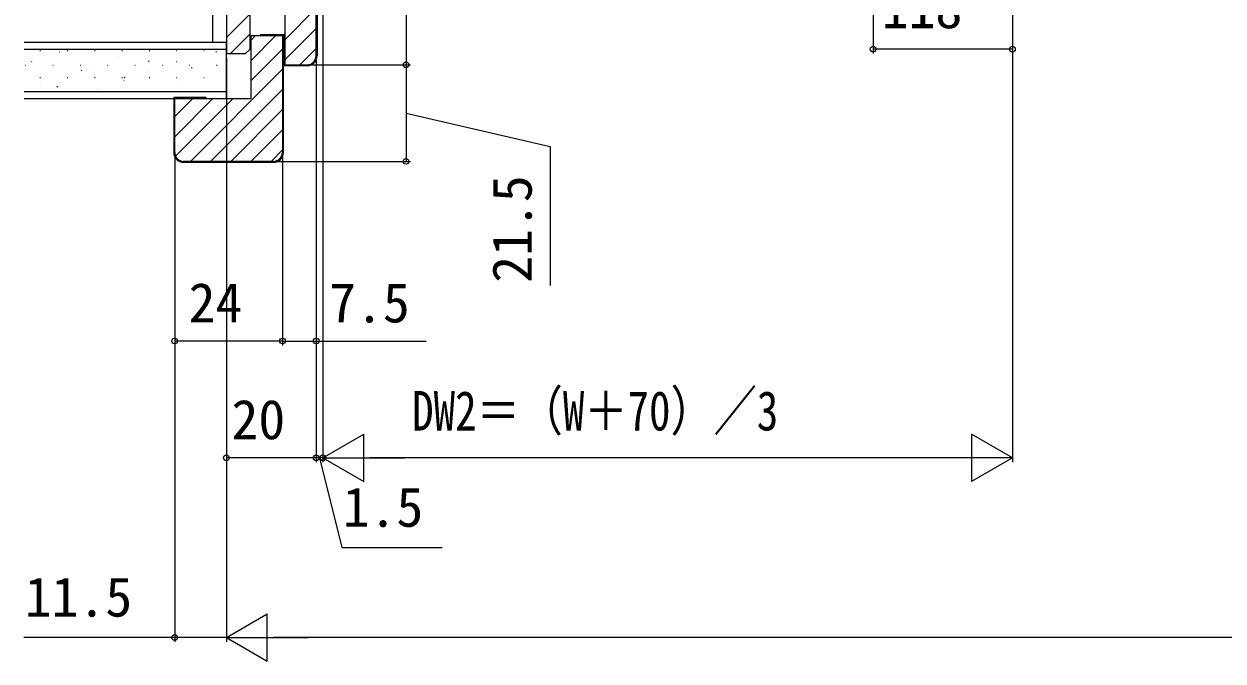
# Model space of a CAD drawing. Units: millimetres, scale not verified. Extents: x -525 to 525, y -784 to 780.
# Drawn here: x -106.5 to 160.4, y -6.8 to 135.1 of the extents above; entities that cross this region are included whole.
import ezdxf
from ezdxf.enums import TextEntityAlignment as Align

# ---------------------------------------------------------------- set-up
doc = ezdxf.new("R2010")
doc.units = ezdxf.units.MM
doc.header["$LTSCALE"] = 4
for name, color, linetype in [('0-7_YKK_D', 6, 'Continuous'), ('0-9_YSS_K', 3, 'Continuous'), ('0-A_YSS_KE', 3, 'Continuous')]:
    doc.layers.add(name, color=color, linetype=linetype)
doc.styles.add('ＭＳ ゴシック', font='')
doc.styles.get('ＭＳ ゴシック').set_extended_font_data('MS Gothic')

msp = doc.modelspace()

# ---------------------------------------------------------------- linework, layer by layer
at = {"layer": '0-7_YKK_D'}
for p, q in [((-21.5, 230.5), (-21.5, 126)), ((-40, 188.5), (-40, 37.5)), ((-40, 188.5), (-40, 37.5)), ((82.5, 188.5), (82.5, 128.5)), ((113.5, 188.5), (113.5, 128.5)), ((113.5, 188.5), (113.5, 37.5)), ((113.5, 129.5), (82.5, 129.5)), ((-61.5, 127.5), (-61.5, -2.5)), ((-42.836, 126), (-20.5, 126)), ((-42.836, 126), (-20.5, 126)), ((-41.5, 127), (-41.5, 37.5)), ((-41.5, 127), (-41.5, 37.5)), ((-41.5, 127), (-41.5, 63.501)), ((-21.5, 126), (-21.5, 104.501)), ((-61.5, 117.501), (-61.5, -2.5)), ((-61.5, 117.501), (-61.5, 37.5)), ((-73, 105.501), (-73, -2.5)), ((-73, 105.501), (-73, 63.501)), ((-50, 104.501), (-20.5, 104.501)), ((-49, 105.501), (-49, 63.501)), ((-49, 105.501), (-49, 63.501)), ((-49, 64.501), (-73, 64.501)), ((-40, 38.5), (-30.907, 43.75)), ((-30.907, 33.25), (-30.907, 43.75)), ((113.5, 38.5), (104.407, 43.75)), ((104.407, 43.75), (104.407, 33.25)), ((-41.5, 38.5), (-61.5, 38.5)), ((-41.5, 38.5), (-44.05, 38.5)), ((-40, 38.5), (-41.5, 38.5)), ((-40, 38.5), (-41.5, 38.5)), ((-40, 38.5), (-37.45, 38.5)), ((-40, 38.5), (-30.907, 33.25)), ((-40, 38.5), (-21.813, 38.5)), ((103, 38.5), (-29.5, 38.5)), ((113.5, 38.5), (95.313, 38.5)), ((113.5, 38.5), (104.407, 33.25)), ((-61.5, -1.5), (-52.407, 3.75)), ((-52.407, -6.75), (-52.407, 3.75)), ((-61.5, -1.5), (-52.407, -6.75)), ((-61.5, -1.5), (-43.313, -1.5)), ((394.5, -1.5), (-51, -1.5))]:
    msp.add_line(p, q, dxfattribs=at)
for points in [[(-21.5, 115.251), (10.622, 107.811), (10.622, 76.856)], [(-49, 64.501), (-41.5, 64.501), (-16.995, 64.501)], [(-40.75, 38.5), (-35.757, 18.5), (-13.484, 18.5)], [(-61.5, -1.5), (-73, -1.5), (-106.55, -1.5)]]:
    msp.add_lwpolyline(points, dxfattribs=at)
for centre in [(82.5, 129.5), (113.5, 129.5), (-21.5, 126), (-21.5, 126), (-21.5, 104.501), (-73, 64.501), (-49, 64.501), (-49, 64.501), (-41.5, 64.501), (-61.5, 38.5), (-41.5, 38.5), (-41.5, 38.5), (-40, 38.5), (-73, -1.5)]:
    msp.add_circle(centre, 0.637, dxfattribs=at)
at = {"layer": '0-9_YSS_K'}
for p, q in [((-61.5, 132.059), (-56.2, 137.359)), ((-48.5, 131.589), (-41.5, 138.589)), ((-48.5, 127.099), (-41.5, 134.099)), ((-61.5, 131.001), (-106.5, 131.001)), ((-61.5, 118.501), (-61.5, 131.001)), ((-60.569, 128.5), (-56.2, 132.869)), ((-56, 131.473), (-54.972, 132.501)), ((-56, 126.983), (-50.482, 132.501)), ((-106.5, 129.501), (-61.5, 129.501)), ((-102.984, 129.152), (-102.884, 129.152)), ((-98.608, 128.904), (-98.59, 128.91)), ((-96.904, 129.152), (-96.804, 129.152)), ((-90.824, 129.152), (-90.724, 129.152)), ((-84.744, 129.152), (-84.644, 129.152)), ((-78.664, 129.152), (-78.564, 129.152)), ((-72.584, 129.152), (-72.484, 129.152)), ((-66.991, 128.736), (-66.972, 128.743)), ((-66.504, 129.152), (-66.404, 129.152)), ((-63.859, 128.832), (-63.693, 128.943)), ((-56, 122.493), (-49, 129.493)), ((-45.109, 126), (-41.5, 129.609)), ((-106.214, 125.922), (-106.114, 125.922)), ((-104.849, 126.694), (-104.83, 126.701)), ((-100.134, 125.922), (-100.034, 125.922)), ((-94.054, 125.922), (-93.954, 125.922)), ((-91.83, 125.622), (-91.811, 125.629)), ((-87.974, 125.922), (-87.874, 125.922)), ((-85.59, 127.832), (-85.571, 127.839)), ((-81.894, 125.922), (-81.794, 125.922)), ((-78.843, 126.75), (-78.677, 126.861)), ((-75.814, 125.922), (-75.714, 125.922)), ((-72.571, 126.76), (-72.553, 126.767)), ((-69.734, 125.922), (-69.634, 125.922)), ((-63.654, 125.922), (-63.554, 125.922)), ((-102.984, 123.172), (-102.884, 123.172)), ((-97.316, 123.679), (-97.298, 123.686)), ((-96.904, 123.172), (-96.804, 123.172)), ((-93.827, 124.668), (-93.66, 124.779)), ((-90.824, 123.172), (-90.724, 123.172)), ((-84.744, 123.172), (-84.644, 123.172)), ((-84.222, 123.19), (-84.055, 123.301)), ((-78.812, 124.55), (-78.793, 124.557)), ((-78.664, 123.172), (-78.564, 123.172)), ((-72.584, 123.172), (-72.484, 123.172)), ((-69.502, 104.501), (-49, 125.003)), ((-69.238, 125.272), (-69.071, 125.383)), ((-66.504, 123.172), (-66.404, 123.172)), ((-65.793, 123.478), (-65.774, 123.485)), ((-102.897, 121.703), (-102.878, 121.71)), ((-99.206, 121.108), (-99.039, 121.219)), ((-89.878, 120.631), (-89.86, 120.638)), ((-84.298, 122.608), (-84.279, 122.614)), ((-71.279, 121.536), (-71.261, 121.542)), ((-65.012, 104.501), (-49, 120.513)), ((-61.5, 120.001), (-106.5, 120.001)), ((-106.5, 118.501), (-61.5, 118.501)), ((-73, 114.473), (-68.972, 118.501)), ((-73, 109.983), (-64.482, 118.501)), ((-72.82, 105.673), (-59.992, 118.501)), ((-60.522, 104.501), (-49, 116.023)), ((-56.031, 104.501), (-49, 111.533)), ((-51.541, 104.501), (-49, 107.042))]:
    msp.add_line(p, q, dxfattribs=at)
msp.add_lwpolyline([(-64.5, 131.001), (-64.5, 155), (-106.5, 143.746)], dxfattribs=at)
at = {"layer": '0-A_YSS_KE'}
for p, q in [((-41.3, 230.7), (-41.3, 128)), ((-51, 104.501), (-71, 104.501)), ((-71, 104.301), (-51, 104.301))]:
    msp.add_line(p, q, dxfattribs=at)
for points in [[(-41.5, 128), (-41.5, 230.5), (-48.5, 230.5), (-61.5, 230.5), (-61.5, 128.5), (-57.2, 128.5), (-56.2, 129.5), (-56.2, 138), (-48.5, 138), (-48.5, 133), (-48.5, 126), (-43.5, 126)], [(-73, 106.501), (-73, 118.501), (-56, 118.501), (-56, 132.501)], [(-56, 132.501), (-49, 132.501), (-49, 106.501)], [(-48.8, 106.501), (-48.8, 132.701), (-54, 132.701), (-54, 132.501)], [(-43.5, 125.8), (-48.7, 125.8), (-48.7, 132.8), (-48.5, 132.8)], [(-66, 118.501), (-66, 118.701), (-73.2, 118.701), (-73.2, 106.501)]]:
    msp.add_lwpolyline(points, dxfattribs=at)
for centre, radius, start, end in [((-43.5, 128), 2.2, 270.00001, 359.99999), ((-43.5, 128), 2, 270.00001, 359.99999), ((-71, 106.501), 2.2, 180, 270), ((-71, 106.501), 2, 180, 270), ((-51, 106.501), 2, 270, 0), ((-51, 106.501), 2.2, 270, 0)]:
    msp.add_arc(centre, radius, start, end, dxfattribs=at)

# ---------------------------------------------------------------- texts
at = {"layer": '0-7_YKK_D', "style": 'ＭＳ ゴシック'}
for s, p in [('118', (84.398, 131.5)), ('24', (-69.898, 66.001)), ('7.5', (-38.609, 66.001)), ('20', (-60.364, 40)), ('1.5', (-35.598, 20.5)), ('11.5', (-106.391, 0.5))]:
    msp.add_text(s, height=8.798, dxfattribs=at).set_placement(p, align=Align.BOTTOM_LEFT)
msp.add_text('21.5', height=8.798, rotation=90, dxfattribs=at).set_placement((9.122, 77.47), align=Align.BOTTOM_LEFT)
at = {"layer": '0-7_YKK_D', "style": 'ＭＳ ゴシック', "width": 0.8}
msp.add_text('DW2＝（W＋70）／3', height=8.798, dxfattribs=at).set_placement((-20.141, 41.932), align=Align.BOTTOM_LEFT)

doc.saveas('drawing.dxf')
